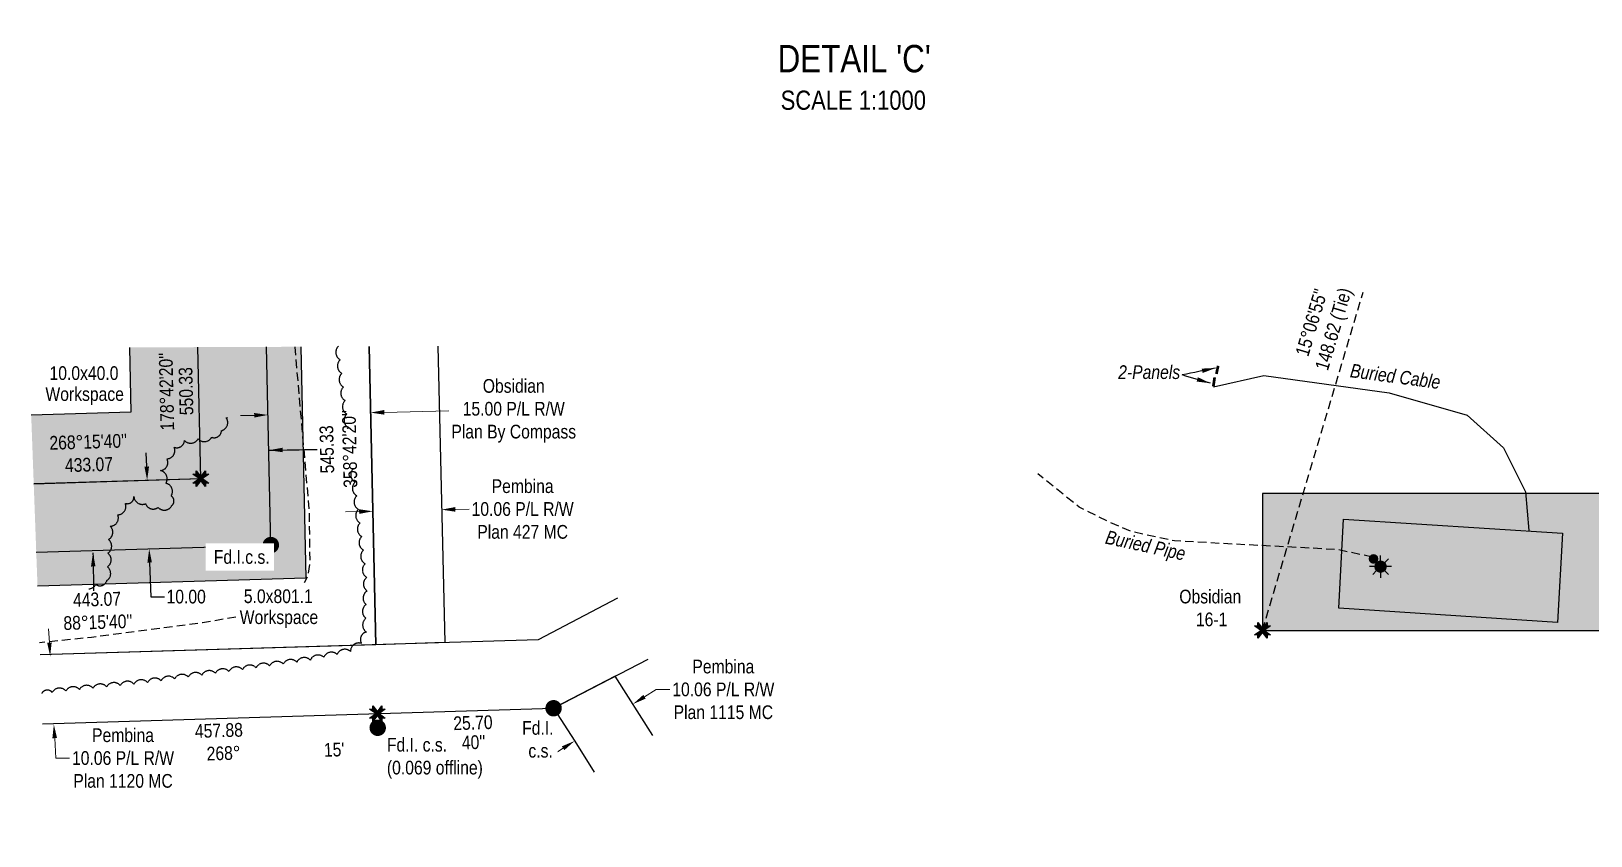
# Model space of a CAD drawing. Extents: x 628501 to 635392, y 5905924 to 5910752.
# Drawn here: x 633676 to 634814, y 5906611 to 5907198 of the extents above; entities that cross this region are included whole.
import ezdxf
from ezdxf.enums import TextEntityAlignment as Align

# ---------------------------------------------------------------- set-up
doc = ezdxf.new("R2010")
doc.units = 0
doc.header["$LTSCALE"] = 5
doc.header["$PDSIZE"] = 0.5
for name, pattern in [('0', [1, 1, 0]), ('foc-TIELINE', [1.875, 1.25, -0.625]), ('UG_PIPE', [1.875, 1.25, -0.625])]:
    doc.linetypes.add(name, pattern=pattern)
doc.layers.get('Defpoints').update_dxf_attribs({"color": 9})
for name, color, linetype in [('AS-CABLE', 224, 'foc-CABLE'), ('AS-FENCE', 48, 'foc-FENCE'), ('AS-PIPE-UG', 44, 'UG_PIPE'), ('AS-PIPE-UG-T', 44, 'Continuous'), ('AS-SYMBOL', 7, 'Continuous'), ('AS-TELEPHONE-T', 224, 'Continuous'), ('AS-TELUS', 224, 'foc-TEL'), ('C-RW', 13, 'Continuous'), ('DETAIL-T', 7, 'Continuous'), ('F-RW', 190, 'Continuous'), ('L-BD', 7, 'Continuous'), ('L-BD1', 253, 'Continuous'), ('L-MON', 1, 'Continuous'), ('L-TIE', 7, 'foc-TIELINE'), ('L-TIE-T', 7, 'Continuous'), ('P-PROPOSED', 10, 'Continuous'), ('P-PROPOSED-H', 21, 'Continuous'), ('P-TEMP-H', 41, 'Continuous'), ('P-TEMP_WORKSPACE', 46, 'Continuous'), ('P-TXT', 4, 'Continuous'), ('T-BUSH', 110, '0')]:
    doc.layers.add(name, color=color, linetype=linetype)
for name, color, linetype, lineweight in [('C-RW-T', 13, 'Continuous', 9), ('C-WS-T', 13, 'Continuous', 9), ('F-RW-T', 190, 'Continuous', 9), ('P-TEMP-T', 46, 'Continuous', 18)]:
    doc.layers.add(name, color=color, linetype=linetype, lineweight=lineweight)
doc.styles.add('80', font='ARIALN.TTF', dxfattribs={"height": 10})
doc.styles.add('80CG', font='ARIALN.TTF', dxfattribs={"height": 10})
doc.styles.add('80L', font='ARIALN.TTF', dxfattribs={"height": 10})
doc.styles.add('foc-LtypeFont', font='ARIALN.TTF', dxfattribs={"height": 7.35})
doc.linetypes.add('foc-CABLE', pattern='A,2,-1,["C",foc-LtypeFont,S=0.2,R=0,X=-0.625,Y=-0.75],-1.24,8', length=12.24)
doc.linetypes.add('foc-FENCE', pattern='A,10,-1,["X",foc-LtypeFont,S=0.2,R=0,X=-0.625,Y=-0.75],-1.24', length=12.24)
doc.linetypes.add('foc-TEL', pattern='A,2,-1,["T",foc-LtypeFont,S=0.2,R=0,X=-0.425,Y=-0.75],-1.24,8', length=12.24)
doc.dimstyles.new('Compass 5 000', dxfattribs={"dimscale": 5, "dimtxt": 9, "dimasz": 2, "dimexe": 0.2, "dimexo": 0.0625, "dimgap": 0.5, "dimtad": 0, "dimtih": 1, "dimtoh": 1, "dimzin": 0, "dimdsep": 46, "dimtxsty": '80CG', "dimcen": 0.1, "dimse1": 1, "dimse2": 1, "dimclrd": 256, "dimclrt": 256, "dimaunit": 1, "dimadec": 4, "dimazin": 0, "dimtfac": 0.06, "dimtofl": 0, "dimtmove": 0, "dimatfit": 1, "dimfxl": 0.2, "dimtolj": 1, "dimtzin": 0, "dimlwd": -1, "dimarcsym": 0})

# ---------------------------------------------------------------- blocks, each defined once
blk = doc.blocks.new('fdia')
at = {"color": 255, "const_width": 1}
blk.add_lwpolyline([(-0.5, 0, 1), (0.5, 0, 1)], format="xyb", close=True, dxfattribs=at)
blk = doc.blocks.new('Fdiaa')
blk.add_blockref('fdia', (0, 0))
blk = doc.blocks.new('fdib')
at = {"color": 1, "const_width": 1.6}
blk.add_lwpolyline([(-0.4, 0, 1), (0.4, 0, 1)], format="xyb", close=True, dxfattribs=at)
at = {"color": 1}
blk.add_circle((0, 0), 0.8, dxfattribs=at)
blk = doc.blocks.new('Fdibb')
blk.add_blockref('fdib', (0, 0))
blk = doc.blocks.new('fdicc')
for name in ['Fdibb', 'Fdiaa']:
    blk.add_blockref(name, (0, 0))
blk = doc.blocks.new('FDI')
blk.add_blockref('fdicc', (0, 0))
blk = doc.blocks.new('TEMP')
h = blk.add_hatch(color=255)
h.dxf.hatch_style = 1
h.paths.add_polyline_path([(0, 0.25), (-0.67, 1.15), (-0.67, 0.67), (-1.15, 0.67), (-0.25, 0), (-1.15, -0.67), (-0.67, -0.67), (-0.67, -1.15), (0, -0.25), (0.67, -1.15), (0.67, -0.67), (1.15, -0.67), (0.25, 0), (1.15, 0.67), (0.67, 0.67), (0.67, 1.15)])
h.paths.add_polyline_path([(0.57, 0.85), (0.57, 0.57), (0.85, 0.57), (0.08, 0), (0.85, -0.57), (0.57, -0.57), (0.57, -0.85), (0, -0.08), (-0.57, -0.85), (-0.57, -0.57), (-0.85, -0.57), (-0.08, 0), (-0.85, 0.57), (-0.57, 0.57), (-0.57, 0.85), (0, 0.08)], flags=16)
h = blk.add_hatch(color=1)
h.dxf.hatch_style = 1
h.paths.add_polyline_path([(0, 0.08), (-0.57, 0.85), (-0.57, 0.57), (-0.85, 0.57), (-0.08, 0), (-0.85, -0.57), (-0.57, -0.57), (-0.57, -0.85), (0, -0.08), (0.57, -0.85), (0.57, -0.57), (0.85, -0.57), (0.08, 0), (0.85, 0.57), (0.57, 0.57), (0.57, 0.85)])
at = {"color": 1}
for p, q in [((-0.08, 0), (0.08, 0)), ((0, 0.08), (0, -0.08))]:
    blk.add_line(p, q, dxfattribs=at)
at = {"color": 255, "flags": 128}
blk.add_lwpolyline([(-0.25, 0), (-1.15, 0.67), (-0.67, 0.67), (-0.67, 1.15), (0, 0.25), (0.67, 1.15), (0.67, 0.67), (1.15, 0.67), (0.25, 0), (1.15, -0.67), (0.67, -0.67), (0.67, -1.15), (0, -0.25), (-0.67, -1.15), (-0.67, -0.67), (-1.15, -0.67)], close=True, dxfattribs=at)
at = {"color": 1, "flags": 128}
blk.add_lwpolyline([(-0.08, 0), (-0.85, 0.57), (-0.57, 0.57), (-0.57, 0.85), (0, 0.08), (0.57, 0.85), (0.57, 0.57), (0.85, 0.57), (0.08, 0), (0.85, -0.57), (0.57, -0.57), (0.57, -0.85), (0, -0.08), (-0.57, -0.85), (-0.57, -0.57), (-0.85, -0.57)], close=True, dxfattribs=at)
blk = doc.blocks.new('GAS')
h = blk.add_hatch(color=255)
h.dxf.hatch_style = 1
edge = h.paths.add_edge_path()
edge.add_arc((0, 0), 0.9, 0, 360)
for p, q in [((-0.81, 0), (-1.62, 0)), ((-0.57, 0.57), (-1.14, 1.14)), ((0, 0.81), (0, 1.62)), ((0.57, 0.57), (1.14, 1.14)), ((1.62, 0), (0.81, 0)), ((-0.57, -0.57), (-1.14, -1.14)), ((0, -0.81), (0, -1.62)), ((1.14, -1.14), (0.57, -0.57))]:
    blk.add_line(p, q)
blk.add_circle((0, 0), 0.8)
blk = doc.blocks.new('RISER')
h = blk.add_hatch(color=255)
h.dxf.hatch_style = 1
edge = h.paths.add_edge_path()
edge.add_arc((0, 0), 0.7, 0, 360)
blk.add_hatch(color=13).paths.add_polyline_path([(0.58, -0.15), (-0.58, -0.15, 0.774597)])
at = {"color": 13}
blk.add_line((-0.58, -0.15), (0.58, -0.15), dxfattribs=at)
blk.add_circle((0, 0), 0.6, dxfattribs=at)
blk = doc.blocks.new('*D579')
at = {"layer": 'C-RW-T', "transparency": 16777216}
for p, q in [((633933.4, 5906919.5), (633980.5, 5906920.6)), ((633838.4, 5906917.3), (633828.5, 5906917.1))]:
    blk.add_line(p, q, dxfattribs=at)
for points in [[(633933.4, 5906921.2), (633933.4, 5906917.8), (633923.4, 5906919.3)], [(633838.4, 5906919), (633838.5, 5906915.7), (633848.4, 5906917.6)]]:
    blk.add_solid(points, dxfattribs=at)
at = {"layer": 'Defpoints', "color": 0, "transparency": 16777216}
for p in [(633923.4, 5906919.3), (633850, 5906847.7), (633925, 5906849.4)]:
    blk.add_point(p, dxfattribs=at)
at = {"layer": 'C-RW-T', "transparency": 16777216, "insert": (634027.9, 5906920.6), "char_height": 10, "attachment_point": 5, "style": '80CG'}
blk.add_mtext('\\A1;Obsidian\\P15.00 P/L R/W\\PPlan By Compass', dxfattribs=at)
blk = doc.blocks.new('*D580')
at = {"layer": 'Defpoints', "color": 0, "transparency": 16777216}
for p in [(633923.8, 5906902.5), (633974.1, 5906903.6), (633975.3, 5906848.5)]:
    blk.add_point(p, dxfattribs=at)
at = {"layer": 'F-RW-T', "transparency": 16777216}
for p, q in [((633915, 5906847.1), (633905, 5906846.9)), ((633985.3, 5906848.7), (633995.3, 5906848.9))]:
    blk.add_line(p, q, dxfattribs=at)
for points in [[(633915, 5906848.8), (633915.1, 5906845.4), (633925, 5906847.3)], [(633985.3, 5906850.4), (633985.3, 5906847), (633975.3, 5906848.5)]]:
    blk.add_solid(points, dxfattribs=at)
at = {"layer": 'F-RW-T', "transparency": 16777216, "insert": (634034.4, 5906848.9), "char_height": 10, "attachment_point": 5, "style": '80CG'}
blk.add_mtext('\\A1;Pembina\\P10.06 P/L R/W\\PPlan 427 MC', dxfattribs=at)
blk = doc.blocks.new('*D581')
at = {"layer": 'Defpoints', "color": 0, "transparency": 16777216}
for p in [(633738.6, 5906744.3), (633692.2, 5906691.8), (633741.4, 5906694.5)]:
    blk.add_point(p, dxfattribs=at)
at = {"layer": 'F-RW-T', "transparency": 16777216}
for p, q in [((633688.9, 5906751.5), (633688.4, 5906761.5)), ((633692.8, 5906681.8), (633693.6, 5906667.2)), ((633693.6, 5906667.2), (633703.6, 5906667.2))]:
    blk.add_line(p, q, dxfattribs=at)
for points in [[(633690.6, 5906751.6), (633687.3, 5906751.4), (633689.5, 5906741.5)], [(633694.5, 5906681.9), (633691.1, 5906681.7), (633692.2, 5906691.8)]]:
    blk.add_solid(points, dxfattribs=at)
at = {"layer": 'F-RW-T', "transparency": 16777216, "insert": (633742.7, 5906667.2), "char_height": 10, "attachment_point": 5, "style": '80CG'}
blk.add_mtext('\\A1;Pembina\\P10.06 P/L R/W\\PPlan 1120 MC', dxfattribs=at)
blk = doc.blocks.new('*D582')
at = {"layer": 'Defpoints', "color": 0, "transparency": 16777216}
for p in [(633760.3, 5906869.9), (633773.6, 5906870.3), (633775.1, 5906820.4)]:
    blk.add_point(p, dxfattribs=at)
at = {"layer": 'P-TXT', "transparency": 16777216}
for p, q in [((633760, 5906879.9), (633759.7, 5906889.9)), ((633762.1, 5906810), (633762.9, 5906785)), ((633762.9, 5906785), (633772.9, 5906785))]:
    blk.add_line(p, q, dxfattribs=at)
for points in [[(633761.7, 5906880), (633758.3, 5906879.9), (633760.3, 5906869.9)], [(633763.8, 5906810), (633760.5, 5906809.9), (633761.8, 5906820)]]:
    blk.add_solid(points, dxfattribs=at)
at = {"layer": 'P-TXT', "transparency": 16777216, "insert": (633788.8, 5906785), "char_height": 10, "attachment_point": 5, "style": '80CG'}
blk.add_mtext('\\A1;10.00', dxfattribs=at)
blk = doc.blocks.new('*D601')
at = {"layer": 'Defpoints', "color": 0, "transparency": 16777216}
for p in [(634111.5, 5906712), (634114.9, 5906706.6), (634068.9, 5906685.1)]:
    blk.add_point(p, dxfattribs=at)
at = {"layer": 'F-RW-T', "transparency": 16777216}
for p, q in [((634123.3, 5906712), (634131.8, 5906717.3)), ((634131.8, 5906717.3), (634141.8, 5906717.3)), ((634063.9, 5906674.4), (634055.4, 5906669))]:
    blk.add_line(p, q, dxfattribs=at)
for points in [[(634122.5, 5906713.4), (634124.2, 5906710.6), (634114.9, 5906706.6)], [(634063, 5906675.8), (634064.8, 5906673), (634072.3, 5906679.7)]]:
    blk.add_solid(points, dxfattribs=at)
at = {"layer": 'F-RW-T', "transparency": 16777216, "insert": (634180.9, 5906717.3), "char_height": 10, "attachment_point": 5, "style": '80CG'}
blk.add_mtext('\\A1;Pembina\\P10.06 P/L R/W\\PPlan 1115 MC', dxfattribs=at)
blk = doc.blocks.new('FH WS LABEL')
at = {"layer": 'P-TEMP-T', "style": '80'}
for tag, p in [('SIZE_001', (-25.5, 3.4)), ('Workspace_001', (-28.5, -11.9))]:
    blk.add_attdef(tag, p, '', height=10, dxfattribs=at)

msp = doc.modelspace()

# ---------------------------------------------------------------- hatches: boundary and pattern name
at = {"layer": 'P-PROPOSED-H'}
h = msp.add_hatch(color=256, dxfattribs=at)
h.dxf.hatch_style = 1
h.paths.add_polyline_path([(635181.551, 5907024.088), (635186.092, 5906860.392), (634574.488, 5906860.392), (634574.488, 5906760.424), (635288.871, 5906760.424), (635281.482, 5907026.859)])
h = msp.add_hatch(color=256, dxfattribs=at)
h.dxf.hatch_style = 1
h.paths.add_polyline_path([(633847.324, 5906967.25), (633797.331, 5906967.06), (633799.501, 5906871.113), (633677.505, 5906867.418), (633679.353, 5906817.466), (633850.594, 5906822.654)])
at = {"layer": 'P-TEMP-H'}
h = msp.add_hatch(color=256, dxfattribs=at)
h.dxf.hatch_style = 1
h.paths.add_polyline_path([(633675.654, 5906917.452), (633677.503, 5906867.485), (633799.501, 5906871.113), (633797.391, 5906967.06), (633747.383, 5906966.871), (633748.422, 5906919.616)])
h = msp.add_hatch(color=256, dxfattribs=at)
h.dxf.hatch_style = 1
h.paths.add_polyline_path([(633872.447, 5906967.345), (633847.443, 5906967.25), (633850.594, 5906822.654), (633679.349, 5906817.593), (633680.273, 5906792.608), (633876.129, 5906798.396)])

# ---------------------------------------------------------------- linework, layer by layer
at = {"layer": 'AS-CABLE', "flags": 128}
msp.add_lwpolyline([(634538.826, 5906938.049), (634575.396, 5906946.389), (634666.946, 5906933.769), (634723.976, 5906917.499), (634750.446, 5906893.689), (634766.436, 5906861.479), (634768.966, 5906833.319)], dxfattribs=at)
at = {"layer": 'AS-FENCE', "flags": 128}
for points in [[(634793.496, 5906831.389), (634789.746, 5906766.279), (634630.216, 5906776.639), (634633.726, 5906841.659)], [(634793.496, 5906831.379), (634789.746, 5906766.269), (634630.216, 5906776.619), (634633.726, 5906841.649), (634793.496, 5906831.379)]]:
    msp.add_lwpolyline(points, dxfattribs=at)
at = {"layer": 'AS-PIPE-UG', "flags": 128}
for points in [[(633868.044, 5906967.328), (633878.457, 5906847.827), (633879.04, 5906810.039), (633877.311, 5906799.869), (633875.03, 5906795.099)], [(634654.686, 5906813.839), (634629.596, 5906819.319), (634510.286, 5906825.649), (634478.356, 5906832.599), (634461.236, 5906840.109), (634440.736, 5906850.339), (634410.362, 5906874.666)], [(633825.098, 5906770.079), (633800.726, 5906765.901), (633719.722, 5906755.247), (633681.796, 5906751.433)]]:
    msp.add_lwpolyline(points, dxfattribs=at)
at = {"layer": 'AS-TELUS', "const_width": 1.999, "flags": 128}
for points in [[(634540.843, 5906947.484), (634542.096, 5906953.439)], [(634538.586, 5906938.449), (634539.536, 5906945.019)]]:
    msp.add_lwpolyline(points, dxfattribs=at)
at = {"layer": 'C-RW'}
for p, q in [((633922.313, 5906967.534), (633927.233, 5906749.965)), ((633927.233, 5906749.965), (633682.125, 5906742.54))]:
    msp.add_line(p, q, dxfattribs=at)
at = {"layer": 'F-RW', "flags": 128}
for points in [[(633972.605, 5906967.725), (633977.495, 5906751.488), (633927.233, 5906749.965), (633922.313, 5906967.534)], [(634103.588, 5906783.838), (634045.686, 5906753.553), (633682.125, 5906742.54)], [(633683.985, 5906692.289), (634056.997, 5906703.589), (634126.057, 5906739.42)], [(634129.441, 5906683.604), (634102.037, 5906726.957), (634056.997, 5906703.589), (634072.492, 5906679.6), (634086.733, 5906657.073)]]:
    msp.add_lwpolyline(points, dxfattribs=at)
at = {"layer": 'L-TIE', "flags": 128}
msp.add_lwpolyline([(634574.488, 5906760.424), (634647.879, 5907007.257)], dxfattribs=at)
at = {"layer": 'P-PROPOSED', "flags": 128}
msp.add_lwpolyline([(635181.551, 5907024.088), (635186.092, 5906860.392), (634574.488, 5906860.392), (634574.488, 5906760.424), (635288.871, 5906760.424), (635281.482, 5907026.859)], dxfattribs=at)
at = {"layer": 'P-PROPOSED'}
for points in [[(633677.505, 5906867.418), (633799.501, 5906871.113), (633797.331, 5906967.06)], [(633679.353, 5906817.466), (633850.594, 5906822.654), (633847.324, 5906967.25)]]:
    msp.add_lwpolyline(points, dxfattribs=at)
at = {"layer": 'P-TEMP_WORKSPACE'}
for points in [[(633747.383, 5906966.871), (633748.422, 5906919.616), (633675.654, 5906917.452)], [(633677.503, 5906867.485), (633799.501, 5906871.113), (633797.391, 5906967.06)], [(633679.349, 5906817.593), (633850.594, 5906822.654), (633847.443, 5906967.25)], [(633872.447, 5906967.345), (633876.129, 5906798.396), (633680.273, 5906792.608)]]:
    msp.add_lwpolyline(points, dxfattribs=at)
at = {"layer": 'T-BUSH', "flags": 128}
for points in [[(633900.024, 5906967.802, 0.52056705), (633901.237, 5906957.879, 0.52056705), (633902.45, 5906947.956, 0.52056705), (633903.664, 5906938.034, 0.52056705), (633904.877, 5906928.111, 0.52056705), (633906.09, 5906918.188, 0.52056705), (633907.304, 5906908.265, 0.52056705), (633908.517, 5906898.342, 0.52056705), (633909.73, 5906888.419, 0.52056705), (633910.944, 5906878.496, 0.52056705), (633912.157, 5906868.573, 0.52056705), (633913.37, 5906858.65, 0.52056705), (633914.583, 5906848.727, 0.52056705), (633915.797, 5906838.804, 0.52056705), (633917.01, 5906828.881, 0.52056705), (633918.223, 5906818.958, 0.52056705), (633919.437, 5906809.035, 0.52056705), (633920.65, 5906799.112, 0.52056705), (633920.932, 5906789.168, 0.52056705), (633920.129, 5906779.203, 0.52056705), (633920.014, 5906769.225, 0.52056705), (633920.43, 5906759.237, 0.52056705), (633916.767, 5906750.908, 0.52056705), (633908.752, 5906744.984, 0.52056705), (633898.977, 5906742.89, 0.52056705), (633889.201, 5906740.799, 0.52056705), (633879.425, 5906738.708, 0.52056705), (633869.542, 5906737.228, 0.52056705), (633859.638, 5906735.873, 0.52056705), (633849.733, 5906734.518, 0.52056705), (633839.829, 5906733.163, 0.52056705), (633829.924, 5906731.808, 0.52056705), (633820.019, 5906730.453, 0.52056705), (633810.115, 5906729.099, 0.52056705), (633800.21, 5906727.744, 0.52056705), (633790.306, 5906726.389, 0.52056705), (633780.401, 5906725.034, 0.52056705), (633770.496, 5906723.679, 0.52056705), (633760.592, 5906722.324, 0.52056705), (633750.659, 5906721.206, 0.52056705), (633740.712, 5906720.206, 0.52056705), (633730.765, 5906719.207, 0.52056705), (633720.819, 5906718.207, 0.52056705), (633710.872, 5906717.207, 0.52056705), (633700.925, 5906716.208, 0.52056705), (633690.978, 5906715.208, 0.52056705), (633683.355, 5906714.442, 0.52056705)], [(633717.681, 5906790.725, 0.26691627), (633722.883, 5906793.876, 0.52056705), (633730.893, 5906796.737, 0.52056705), (633731.256, 5906806.727, 0.52056705), (633731.619, 5906816.717, 0.52056705), (633731.982, 5906826.708, 0.52056705), (633733.348, 5906836.376, 0.52056705), (633738.863, 5906844.715, 0.52056705), (633744.377, 5906853.053, 0.52056705), (633750.641, 5906858.055, 0.52056705), (633759.193, 5906852.877, 0.52056705), (633768.269, 5906850.144, 0.52056705), (633778.193, 5906851.352, 0.52056705), (633777.823, 5906858.549, 0.52056705), (633773.97, 5906867.773, 0.52056705), (633770.117, 5906876.998, 0.52056705), (633774.779, 5906885.547, 0.52056705), (633780.038, 5906894.049, 0.52056705), (633787.542, 5906899.016, 0.52056705), (633797.473, 5906900.161, 0.52056705), (633807.404, 5906901.306, 0.52056705), (633814.51, 5906906.094, 0.52056705), (633818.092, 5906915.427, 0.03437642), (633818.889, 5906915.685, 0.03437642)]]:
    msp.add_lwpolyline(points, format="xyb", dxfattribs=at)

# ---------------------------------------------------------------- block references
at = {"layer": 'AS-SYMBOL', "xscale": 4.99842874999999, "yscale": 4.99842874999999, "zscale": 4.99842874999999}
for name, p in [('RISER', (634655.526, 5906812.549)), ('GAS', (634660.666, 5906806.919))]:
    msp.add_blockref(name, p, dxfattribs=at)
at = {"layer": 'L-MON'}
for name, p, xscale, yscale, zscale in [('TEMP', (633799.501, 5906871.113), 4.99842874999999, 4.99842874999999, 4.99842874999999), ('FDI', (633850.594, 5906822.654), 4.99842874999999, 4.99842874999999, 4.99842874999999), ('TEMP', (633928.369, 5906699.692), 4.998428749999987, 4.998428749999987, 4.998428749999987)]:
    msp.add_blockref(name, p, dxfattribs=dict(at, xscale=xscale, yscale=yscale, zscale=zscale))
at = {"layer": 'L-MON', "color": 6, "xscale": 4.99842874999999, "yscale": 4.99842874999999, "zscale": 4.99842874999999}
msp.add_blockref('TEMP', (634574.488, 5906760.424), dxfattribs=at)
at = {"layer": 'P-TEMP-T', "xscale": 0.99968575, "yscale": 0.99968575, "zscale": 0.99968575}
for p, values in [((633714.54, 5906939.729), {'SIZE_001': '10.0x40.0', 'Workspace_001': 'Workspace'}), ((633856.368, 5906776.941), {'SIZE_001': '5.0x801.1', 'Workspace_001': 'Workspace'})]:
    msp.add_blockref('FH WS LABEL', p, dxfattribs=at).add_auto_attribs(values)

# ---------------------------------------------------------------- texts
at = {"style": '80L'}
for s, p in [('25.70', (633998.121, 5906693.051)), ("40''", (633998.59, 5906678.813))]:
    msp.add_text(s, height=9.9968, rotation=1.8859, dxfattribs=at).set_placement(p, align=Align.MIDDLE)
at = {"layer": 'AS-PIPE-UG-T', "insert": (634461.29, 5906833.609), "char_height": 9.99686, "attachment_point": 1, "rotation": 347.720328, "style": '80L'}
msp.add_mtext_dynamic_manual_height_columns('{\\fArial Narrow|b0|i1|c0|p34;Buried Pipe}', width=59.13981, gutter_width=50, heights=[0], dxfattribs=at)
at = {"layer": 'AS-TELEPHONE-T', "insert": (634469.155, 5906953.825), "char_height": 9.99686, "attachment_point": 1, "style": '80L'}
msp.add_mtext_dynamic_manual_height_columns('{\\fArial Narrow|b0|i1|c0|p34;2-Panels}', width=44.74208, gutter_width=50, heights=[0], dxfattribs=at)
at = {"layer": 'AS-TELEPHONE-T', "insert": (634639.332, 5906955.086), "char_height": 9.99686, "attachment_point": 1, "rotation": 352.421923, "style": '80L'}
msp.add_mtext_dynamic_manual_height_columns('{\\fArial Narrow|b0|i1|c0|p34;Buried Cable}', width=65.78205, gutter_width=50, heights=[0], dxfattribs=at)
at = {"layer": 'C-WS-T', "insert": (634504.274, 5906790.098), "char_height": 9.99686, "attachment_point": 1, "style": '80L'}
msp.add_mtext_dynamic_manual_height_columns('\\pi9.4846;Obsidian\\P\\pi21.609;16-1', width=62.78897, gutter_width=49.984, heights=[0], dxfattribs=at)
at = {"layer": 'DETAIL-T', "color": 3, "insert": (634219.566, 5907187.578), "char_height": 19.99371, "width": 110.92911, "attachment_point": 1, "style": '80CG', "bg_fill": 2}
msp.add_mtext("\\pi0.95918;DETAIL 'C'\\P\\pi3.1911;{\\H0.7x;SCALE 1:1000}", dxfattribs=at)
at = {"layer": 'L-BD', "color": 6, "style": '80L'}
for s, height, p in [("178°42'20''", 9.99686, (633774.421, 5906934.59)), ('550.33', 9.9969, (633788.662, 5906934.912))]:
    msp.add_text(s, height=height, rotation=91.295, dxfattribs=at).set_placement(p, align=Align.MIDDLE)
at = {"layer": 'L-BD', "style": '80L'}
for s, p in [('268°', (633816.079, 5906670.808)), ("15'", (633896.794, 5906673.345))]:
    msp.add_text(s, height=9.9968, rotation=1.7281, dxfattribs=at).set_placement(p, align=Align.MIDDLE)
at = {"layer": 'L-BD', "color": 6, "insert": (633717.168, 5906903.028), "char_height": 9.99686, "width": 57.0394, "attachment_point": 2, "rotation": 1.7394, "style": '80L', "bg_fill": 1, "box_fill_scale": 1, "bg_fill_color": 41, "bg_fill_transparency": 0}
msp.add_mtext("268°15'40'' 433.07", dxfattribs=at)
at = {"layer": 'L-TIE-T', "insert": (634596.409, 5906956.257), "char_height": 9.99686, "attachment_point": 1, "rotation": 73.44125, "style": '80L'}
msp.add_mtext_dynamic_manual_height_columns('\\pi6.4389;15°06\'55"\\P\\pi0.67332;148.62 (Tie)', width=61.17094, gutter_width=50, heights=[0], dxfattribs=at)

# ---------------------------------------------------------------- dimensions: what is measured, and where the dimension line sits
at = {"layer": 'F-RW-T'}
dim = msp.add_aligned_dim(p1=(634068.935, 5906685.106), p2=(634111.489, 5906712.005), distance=-6.369, text='Pembina\\P10.06 P/L R/W\\PPlan 1115 MC', dimstyle='Compass 5 000', dxfattribs=at)
dim.commit()
dim.dimension.update_dxf_attribs({"geometry": '*D601', "text_midpoint": (634180.884, 5906717.307)})
at = {"layer": 'P-TXT'}
dim = msp.add_linear_dim(base=(633760.308, 5906869.926), p1=(633775.073, 5906820.366), p2=(633773.56, 5906870.327), angle=91.735145, text='10.00', dimstyle='Compass 5 000', dxfattribs=at)
dim.commit()
dim.dimension.update_dxf_attribs({"geometry": '*D582', "text_midpoint": (633788.818, 5906785.001), "dimtype": 161})

# ---------------------------------------------------------------- leaders
at = {"layer": 'AS-TELEPHONE-T', "path_type": 1}
for points in [[(634540.228, 5906951.84), (634515.872, 5906946.75)], [(634536.465, 5906940.719), (634515.872, 5906946.75)]]:
    msp.add_leader(points, dimstyle='Compass 5 000', override={"dimgap": 0.5, "dimtad": 0}, dxfattribs=at)

# ---------------------------------------------------------------- next in the draw order: texts
at = {"layer": 'L-BD', "insert": (633812.516, 5906692.415), "char_height": 9.9937, "width": 35.31054, "attachment_point": 2, "rotation": 1.7281, "style": '80L', "bg_fill": 3, "box_fill_scale": 1.15, "bg_fill_color": 256, "bg_fill_true_color": 256, "bg_fill_transparency": 0}
msp.add_mtext('457.88', dxfattribs=at)
at = {"layer": 'L-BD1', "char_height": 9.9968, "style": '80L', "bg_fill": 3, "box_fill_scale": 1.15, "bg_fill_color": 256, "bg_fill_true_color": 256, "bg_fill_transparency": 0}
for s, insert, width, attachment_point, rotation in [("545.33 358°42'20''", (633886.458, 5906892.328), 26.23445, 2, 91.2954), ("\\pi8.1588;443.07 \\P\\pi0.65443;88°15'40''", (633697.89, 5906787.294), 50.67233, 1, 1.7351)]:
    msp.add_mtext(s, dxfattribs=dict(at, insert=insert, width=width, attachment_point=attachment_point, rotation=rotation))
at = {"layer": 'L-MON', "char_height": 9.99882, "attachment_point": 1, "style": '80L', "bg_fill": 2}
for s, width, insert in [('\\pi1.0742;Fd.I.c.s.', 39.88271, (633807.9, 5906818.982)), ('\\pi1.0617;Fd.I.\\P\\pi5.6382;c.s.', 22.04145, (634032.965, 5906694.27)), ('Fd.I. c.s.\\P(0.069 offline)', 69.45057, (633935.314, 5906681.969))]:
    msp.add_mtext_dynamic_manual_height_columns(s, width=width, gutter_width=49.974, heights=[0], dxfattribs=dict(at, insert=insert))

# ---------------------------------------------------------------- next in the draw order: block references
at = {"layer": 'L-MON', "xscale": 4.998428749999987, "yscale": 4.998428749999987, "zscale": 4.998428749999987}
for p in [(634056.997, 5906703.589), (633928.603, 5906689.36)]:
    msp.add_blockref('FDI', p, dxfattribs=at)

# ---------------------------------------------------------------- next in the draw order: dimensions: what is measured, and where the dimension line sits
at = {"layer": 'C-RW-T'}
dim = msp.add_linear_dim(base=(633923.404, 5906919.264), p1=(633850.026, 5906847.749), p2=(633924.983, 5906849.444), angle=1.29544, text='Obsidian\\P15.00 P/L R/W\\PPlan By Compass', dimstyle='Compass 5 000', dxfattribs=at)
dim.commit()
dim.dimension.update_dxf_attribs({"geometry": '*D579', "text_midpoint": (634027.863, 5906920.555), "dimtype": 161})
at = {"layer": 'F-RW-T'}
for base, p1, p2, angle, text, picture, middle in [((633975.302, 5906848.471), (633923.784, 5906902.47), (633974.055, 5906903.607), 1.29544, 'Pembina\\P10.06 P/L R/W\\PPlan 427 MC', '*D580', (634034.383, 5906848.923)), ((633692.237, 5906691.813), (633738.629, 5906744.252), (633741.368, 5906694.519), 273.152106, 'Pembina\\P10.06 P/L R/W\\PPlan 1120 MC', '*D581', (633742.678, 5906667.203))]:
    dim = msp.add_linear_dim(base=base, p1=p1, p2=p2, angle=angle, text=text, dimstyle='Compass 5 000', dxfattribs=at)
    dim.commit()
    dim.dimension.update_dxf_attribs({"geometry": picture, "text_midpoint": middle, "dimtype": 161})

# ---------------------------------------------------------------- next in the draw order: leaders
at = {"layer": 'L-BD1', "path_type": 1}
for points in [[(633849.212, 5906891.854), (633884.389, 5906892.468)], [(633720.767, 5906817.034), (633721.258, 5906789.315)]]:
    msp.add_leader(points, dimstyle='Compass 5 000', override={"dimgap": 0.5, "dimtad": 0}, dxfattribs=at)

doc.saveas('drawing.dxf')
